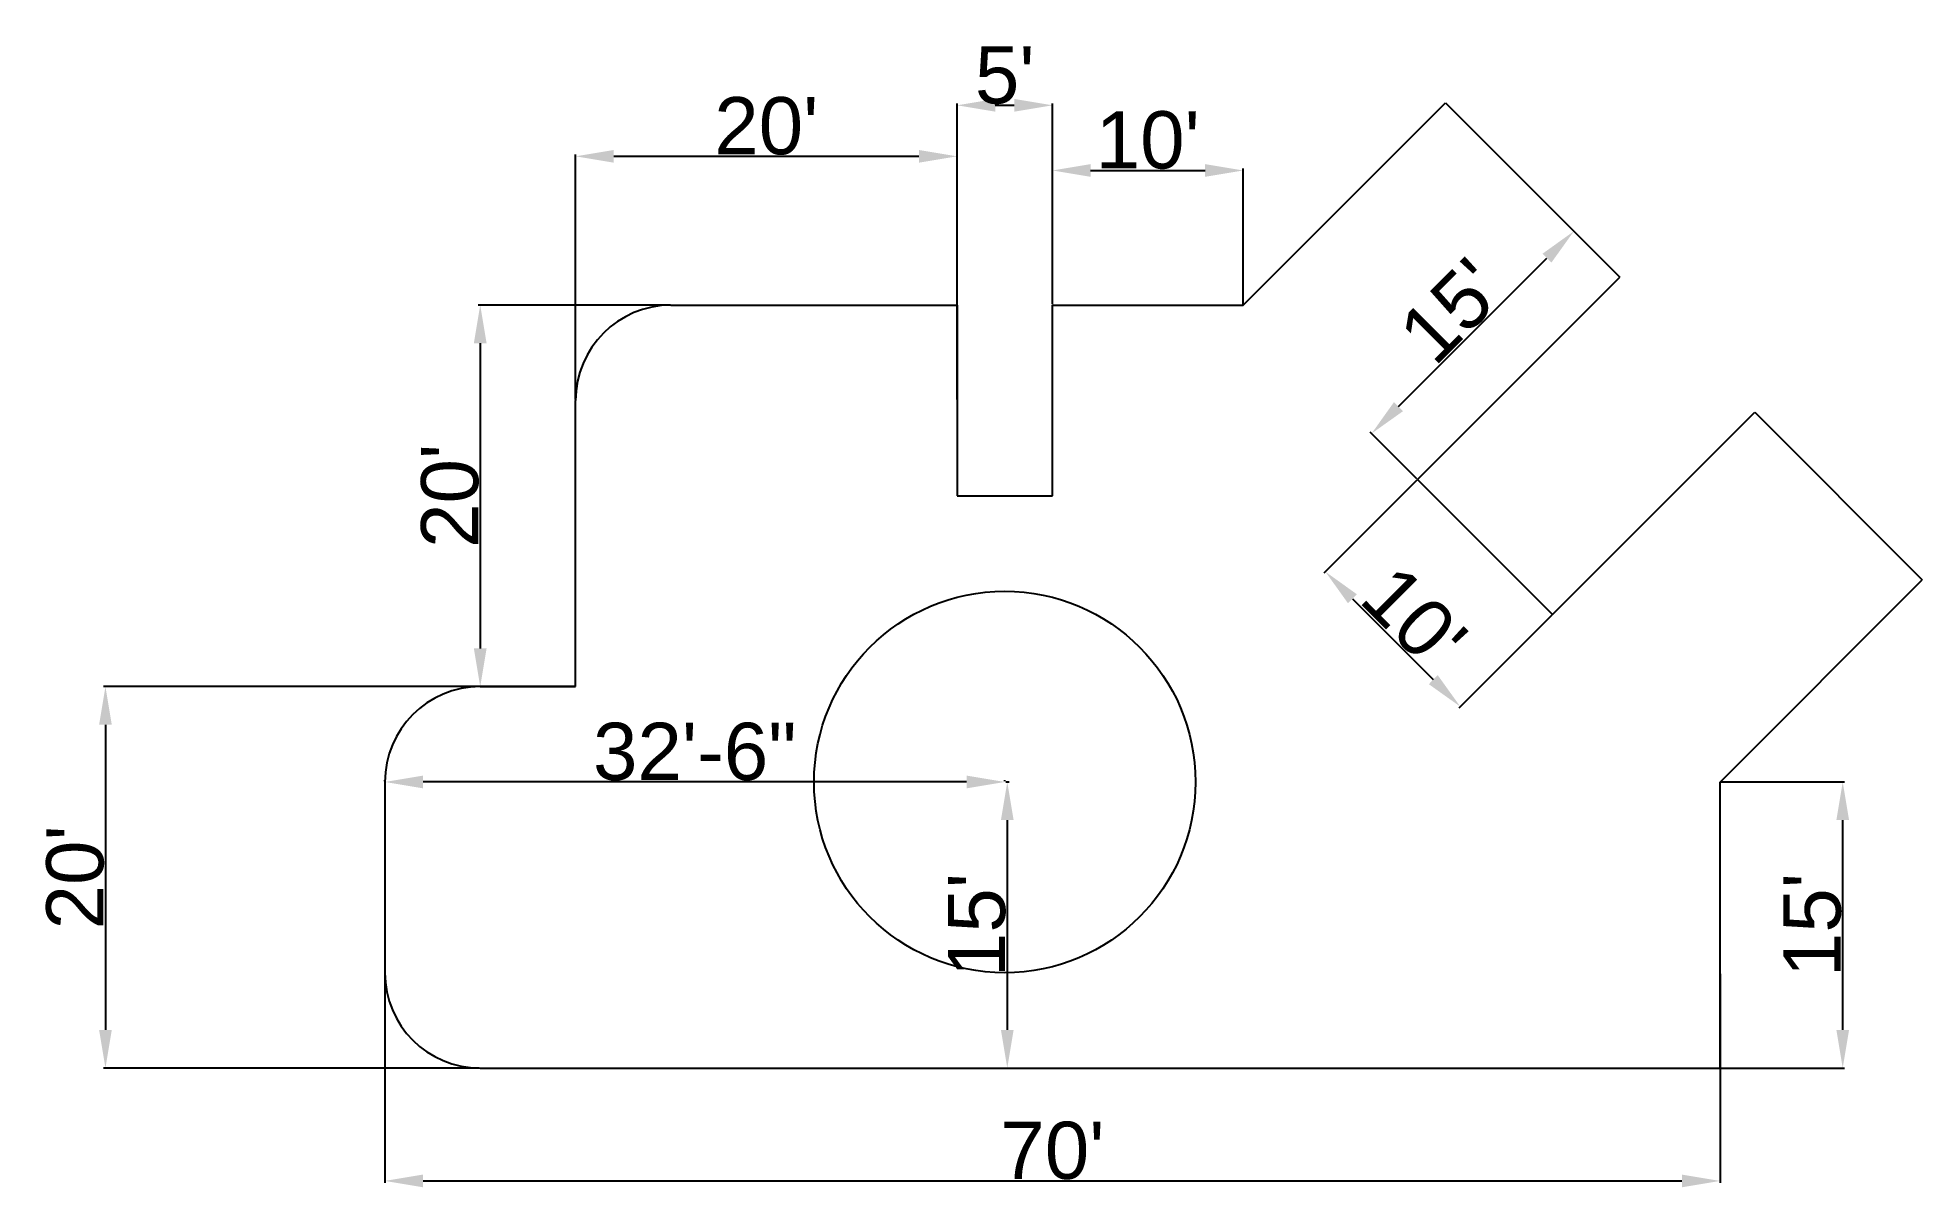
# Model space of a CAD drawing. Header units: feet. Extents: x 1775 to 2960, y 1429 to 2152.
import ezdxf

# ---------------------------------------------------------------- set-up
doc = ezdxf.new("R2010")
doc.units = ezdxf.units.FT
doc.styles.get("Standard").update_dxf_attribs({"font": 'arial.ttf'})
doc.dimstyles.new('ISO-25', dxfattribs={"dimtxt": 36, "dimasz": 24, "dimexe": 1.25, "dimexo": 0.625, "dimtad": 1, "dimlunit": 4, "dimtxsty": 'Standard', "dimcen": 2.5, "dimclrt": 4, "dimadec": 0, "dimazin": 0, "dimtfac": 1, "dimtmove": 0, "dimatfit": 3, "dimfxl": 1, "dimarcsym": 0})

# ---------------------------------------------------------------- blocks, each defined once
blk = doc.blocks.new('*D2')
at = {"color": 0, "lineweight": -2, "transparency": 16777216}
for p, q in [((2052.6, 1744.2), (1816.2, 1744.2)), ((1817.4, 1720.2), (1817.4, 1528.2)), ((2052.6, 1504.2), (1816.2, 1504.2))]:
    blk.add_line(p, q, dxfattribs=at)
at = {"color": 0, "transparency": 16777216}
for points in [[(1813.4, 1720.2), (1821.4, 1720.2), (1817.4, 1744.2)], [(1813.4, 1528.2), (1821.4, 1528.2), (1817.4, 1504.2)]]:
    blk.add_solid(points, dxfattribs=at)
at = {"layer": 'Defpoints', "color": 0, "transparency": 16777216}
for p in [(2053.2, 1744.2), (1817.4, 1504.2), (2053.2, 1504.2)]:
    blk.add_point(p, dxfattribs=at)
at = {"color": 4, "transparency": 16777216, "insert": (1798.4, 1624.2), "char_height": 36, "attachment_point": 5, "rotation": 90}
blk.add_mtext("20'", dxfattribs=at)
blk = doc.blocks.new('*D3')
at = {"color": 0, "lineweight": -2, "transparency": 16777216}
for p, q in [((2172.6, 1984.2), (2052, 1984.2)), ((2053.2, 1960.2), (2053.2, 1768.2)), ((2112.6, 1744.2), (2052, 1744.2))]:
    blk.add_line(p, q, dxfattribs=at)
at = {"color": 0, "transparency": 16777216}
for points in [[(2049.2, 1960.2), (2057.2, 1960.2), (2053.2, 1984.2)], [(2049.2, 1768.2), (2057.2, 1768.2), (2053.2, 1744.2)]]:
    blk.add_solid(points, dxfattribs=at)
at = {"layer": 'Defpoints', "color": 0, "transparency": 16777216}
for p in [(2173.2, 1984.2), (2053.2, 1744.2), (2113.2, 1744.2)]:
    blk.add_point(p, dxfattribs=at)
at = {"color": 4, "transparency": 16777216, "insert": (2034.2, 1864.2), "char_height": 36, "attachment_point": 5, "rotation": 90}
blk.add_mtext("20'", dxfattribs=at)
blk = doc.blocks.new('*D4')
at = {"color": 0, "lineweight": -2, "transparency": 16777216}
for p, q in [((2113.2, 1924.8), (2113.2, 2079)), ((2137.2, 2077.8), (2329.2, 2077.8)), ((2353.2, 1924.8), (2353.2, 2079))]:
    blk.add_line(p, q, dxfattribs=at)
at = {"color": 0, "transparency": 16777216}
for points in [[(2137.2, 2081.8), (2137.2, 2073.8), (2113.2, 2077.8)], [(2329.2, 2081.8), (2329.2, 2073.8), (2353.2, 2077.8)]]:
    blk.add_solid(points, dxfattribs=at)
at = {"layer": 'Defpoints', "color": 0, "transparency": 16777216}
for p in [(2353.2, 2077.8), (2113.2, 1924.2), (2353.2, 1924.2)]:
    blk.add_point(p, dxfattribs=at)
at = {"color": 4, "transparency": 16777216, "insert": (2233.2, 2096.8), "char_height": 36, "attachment_point": 5}
blk.add_mtext("20'", dxfattribs=at)
blk = doc.blocks.new('*D5')
at = {"color": 0, "lineweight": -2, "transparency": 16777216}
for p, q in [((1993.2, 1684.8), (1993.2, 1685.4)), ((2359.2, 1684.2), (2017.2, 1684.2)), ((2383.2, 1684.8), (2383.2, 1685.4))]:
    blk.add_line(p, q, dxfattribs=at)
at = {"color": 0, "transparency": 16777216}
for points in [[(2017.2, 1688.2), (2017.2, 1680.2), (1993.2, 1684.2)], [(2359.2, 1688.2), (2359.2, 1680.2), (2383.2, 1684.2)]]:
    blk.add_solid(points, dxfattribs=at)
at = {"layer": 'Defpoints', "color": 0, "transparency": 16777216}
for p in [(1993.2, 1684.2), (1993.2, 1684.2), (2383.2, 1684.2)]:
    blk.add_point(p, dxfattribs=at)
at = {"color": 4, "transparency": 16777216, "insert": (2188.2, 1703.2), "char_height": 36, "attachment_point": 5}
blk.add_mtext('32\'-6"', dxfattribs=at)
blk = doc.blocks.new('*D6')
at = {"color": 0, "lineweight": -2, "transparency": 16777216}
for p, q in [((1993.2, 1563.5), (1993.2, 1431.9)), ((2833.2, 1563.5), (2833.2, 1431.9)), ((2017.2, 1433.2), (2809.2, 1433.2))]:
    blk.add_line(p, q, dxfattribs=at)
at = {"color": 0, "transparency": 16777216}
for points in [[(2017.2, 1437.2), (2017.2, 1429.2), (1993.2, 1433.2)], [(2809.2, 1437.2), (2809.2, 1429.2), (2833.2, 1433.2)]]:
    blk.add_solid(points, dxfattribs=at)
at = {"layer": 'Defpoints', "color": 0, "transparency": 16777216}
for p in [(1993.2, 1564.2), (2833.2, 1564.2), (2833.2, 1433.2)]:
    blk.add_point(p, dxfattribs=at)
at = {"color": 4, "transparency": 16777216, "insert": (2413.2, 1452.2), "char_height": 36, "attachment_point": 5}
blk.add_mtext("70'", dxfattribs=at)
blk = doc.blocks.new('*D7')
at = {"color": 0, "lineweight": -2, "transparency": 16777216}
for p, q in [((2833.8, 1684.2), (2911.6, 1684.2)), ((2910.4, 1528.2), (2910.4, 1660.2)), ((2833.8, 1504.2), (2911.6, 1504.2))]:
    blk.add_line(p, q, dxfattribs=at)
at = {"color": 0, "transparency": 16777216}
for points in [[(2906.4, 1660.2), (2914.4, 1660.2), (2910.4, 1684.2)], [(2906.4, 1528.2), (2914.4, 1528.2), (2910.4, 1504.2)]]:
    blk.add_solid(points, dxfattribs=at)
at = {"layer": 'Defpoints', "color": 0, "transparency": 16777216}
for p in [(2833.2, 1684.2), (2910.4, 1684.2), (2833.2, 1504.2)]:
    blk.add_point(p, dxfattribs=at)
at = {"color": 4, "transparency": 16777216, "insert": (2891.4, 1594.2), "char_height": 36, "attachment_point": 5, "rotation": 90}
blk.add_mtext("15'", dxfattribs=at)
blk = doc.blocks.new('*D8')
at = {"color": 0, "lineweight": -2, "transparency": 16777216}
for p, q in [((2353.2, 1984.8), (2353.2, 2111.1)), ((2413.2, 1984.8), (2413.2, 2111.1)), ((2377.2, 2109.9), (2389.2, 2109.9))]:
    blk.add_line(p, q, dxfattribs=at)
at = {"color": 0, "transparency": 16777216}
for points in [[(2377.2, 2113.9), (2377.2, 2105.9), (2353.2, 2109.9)], [(2389.2, 2113.9), (2389.2, 2105.9), (2413.2, 2109.9)]]:
    blk.add_solid(points, dxfattribs=at)
at = {"layer": 'Defpoints', "color": 0, "transparency": 16777216}
for p in [(2413.2, 2109.9), (2353.2, 1984.2), (2413.2, 1984.2)]:
    blk.add_point(p, dxfattribs=at)
at = {"color": 4, "transparency": 16777216, "insert": (2383.2, 2128.8), "char_height": 36, "attachment_point": 5}
blk.add_mtext("5'", dxfattribs=at)
blk = doc.blocks.new('*D9')
at = {"color": 0, "lineweight": -2, "transparency": 16777216}
for p, q in [((2413.2, 1984.8), (2413.2, 2070.1)), ((2437.2, 2068.9), (2509.2, 2068.9)), ((2533.2, 1984.8), (2533.2, 2070.1))]:
    blk.add_line(p, q, dxfattribs=at)
at = {"color": 0, "transparency": 16777216}
for points in [[(2437.2, 2072.9), (2437.2, 2064.9), (2413.2, 2068.9)], [(2509.2, 2072.9), (2509.2, 2064.9), (2533.2, 2068.9)]]:
    blk.add_solid(points, dxfattribs=at)
at = {"layer": 'Defpoints', "color": 0, "transparency": 16777216}
for p in [(2533.2, 2068.9), (2413.2, 1984.2), (2533.2, 1984.2)]:
    blk.add_point(p, dxfattribs=at)
at = {"color": 4, "transparency": 16777216, "insert": (2473.2, 2087.9), "char_height": 36, "attachment_point": 5}
blk.add_mtext("10'", dxfattribs=at)
blk = doc.blocks.new('*D10')
at = {"color": 0, "lineweight": -2, "transparency": 16777216}
for p, q in [((2383.8, 1684.2), (2386, 1684.2)), ((2384.8, 1660.2), (2384.8, 1528.2)), ((2383.8, 1504.2), (2386, 1504.2))]:
    blk.add_line(p, q, dxfattribs=at)
at = {"color": 0, "transparency": 16777216}
for points in [[(2380.8, 1660.2), (2388.8, 1660.2), (2384.8, 1684.2)], [(2380.8, 1528.2), (2388.8, 1528.2), (2384.8, 1504.2)]]:
    blk.add_solid(points, dxfattribs=at)
at = {"layer": 'Defpoints', "color": 0, "transparency": 16777216}
for p in [(2383.2, 1684.2), (2383.2, 1504.2), (2384.8, 1504.2)]:
    blk.add_point(p, dxfattribs=at)
at = {"color": 4, "transparency": 16777216, "insert": (2365.7, 1594.2), "char_height": 36, "attachment_point": 5, "rotation": 90}
blk.add_mtext("15'", dxfattribs=at)
blk = doc.blocks.new('*D12')
at = {"color": 0, "lineweight": -2, "transparency": 16777216}
for p, q in [((2642.5, 1874), (2584, 1815.6)), ((2601.9, 1799.5), (2652.8, 1748.6)), ((2727.3, 1789.2), (2668.9, 1730.7))]:
    blk.add_line(p, q, dxfattribs=at)
at = {"color": 0, "transparency": 16777216}
for points in [[(2604.7, 1802.3), (2599.1, 1796.7), (2584.9, 1816.5)], [(2655.6, 1751.4), (2650, 1745.7), (2669.8, 1731.6)]]:
    blk.add_solid(points, dxfattribs=at)
at = {"layer": 'Defpoints', "color": 0, "transparency": 16777216}
for p in [(2642.9, 1874.4), (2727.8, 1789.6), (2669.8, 1731.6)]:
    blk.add_point(p, dxfattribs=at)
at = {"color": 4, "transparency": 16777216, "insert": (2640.8, 1787.5), "char_height": 36, "attachment_point": 5, "rotation": 315}
blk.add_mtext("10'", dxfattribs=at)
blk = doc.blocks.new('*D13')
at = {"color": 0, "lineweight": -2, "transparency": 16777216}
for p, q in [((2769.8, 2002.2), (2740.4, 2031.5)), ((2630.9, 1920.4), (2724.3, 2013.7)), ((2642.5, 1874.9), (2613.1, 1904.3))]:
    blk.add_line(p, q, dxfattribs=at)
at = {"color": 0, "transparency": 16777216}
for points in [[(2721.5, 2016.5), (2727.1, 2010.9), (2741.3, 2030.7)], [(2628.1, 1923.2), (2633.8, 1917.5), (2614, 1903.4)]]:
    blk.add_solid(points, dxfattribs=at)
at = {"layer": 'Defpoints', "color": 0, "transparency": 16777216}
for p in [(2741.3, 2030.7), (2770.2, 2001.7), (2642.9, 1874.4)]:
    blk.add_point(p, dxfattribs=at)
at = {"color": 4, "transparency": 16777216, "insert": (2664.2, 1980.5), "char_height": 36, "attachment_point": 5, "rotation": 45}
blk.add_mtext("15'", dxfattribs=at)

msp = doc.modelspace()

# ---------------------------------------------------------------- linework, layer by layer
for p, q in [((2533.2, 1984.16), (2660.479, 2111.439)), ((2660.479, 2111.439), (2770.194, 2001.725)), ((2642.915, 1874.446), (2770.194, 2001.725)), ((2173.2, 1984.16), (2353.2, 1984.16)), ((2353.2, 1984.16), (2353.2, 1864.16)), ((2413.2, 1864.16), (2413.2, 1984.16)), ((2413.2, 1984.16), (2533.2, 1984.16)), ((2113.2, 1744.16), (2113.2, 1924.16)), ((2727.768, 1789.593), (2855.047, 1916.872)), ((2855.047, 1916.872), (2960.479, 1811.439)), ((2642.915, 1874.446), (2727.768, 1789.593)), ((2353.2, 1864.16), (2413.2, 1864.16)), ((2833.2, 1684.16), (2960.479, 1811.439)), ((2053.2, 1744.16), (2113.2, 1744.16)), ((1993.2, 1684.16), (1993.2, 1564.16)), ((2833.2, 1504.16), (2833.2, 1684.16)), ((2053.2, 1504.16), (2833.2, 1504.16))]:
    msp.add_line(p, q)
msp.add_circle((2383.2, 1684.16), 120)
for centre, start, end in [((2173.2, 1924.16), 90, 180), ((2053.2, 1684.16), 90, 180), ((2053.2, 1564.16), 180, 270)]:
    msp.add_arc(centre, 60, start, end)

# ---------------------------------------------------------------- dimensions: what is measured, and where the dimension line sits
for base, p1, p2, picture, middle in [((2413.2, 2109.874), (2353.2, 1984.16), (2413.2, 1984.16), '*D8', (2383.2, 2128.806)), ((2353.2, 2077.781), (2113.2, 1924.16), (2353.2, 1924.16), '*D4', (2233.2, 2096.787)), ((2533.2, 2068.858), (2413.2, 1984.16), (2533.2, 1984.16), '*D9', (2473.2, 2087.863)), ((1993.2, 1684.16), (2383.2, 1684.16), (1993.2, 1684.16), '*D5', (2188.2, 1703.178)), ((2833.2, 1433.178), (1993.2, 1564.16), (2833.2, 1564.16), '*D6', (2413.2, 1452.184))]:
    dim = msp.add_linear_dim(base=base, p1=p1, p2=p2, dimstyle='ISO-25')
    dim.commit()
    dim.dimension.update_dxf_attribs({"geometry": picture, "text_midpoint": middle})
for base, p1, p2, angle, picture, middle in [((2741.257, 2030.662), (2642.915, 1874.446), (2770.194, 2001.725), 45, '*D13', (2664.179, 1980.461)), ((2053.2, 1744.16), (2173.2, 1984.16), (2113.2, 1744.16), 90, '*D3', (2034.195, 1864.16)), ((2669.782, 1731.607), (2642.915, 1874.446), (2727.768, 1789.593), 135, '*D12', (2640.795, 1787.473)), ((1817.407, 1504.16), (2053.2, 1744.16), (2053.2, 1504.16), 90, '*D2', (1798.401, 1624.16)), ((2384.756, 1504.16), (2383.2, 1684.16), (2383.2, 1504.16), 90, '*D10', (2365.75, 1594.16)), ((2910.369, 1684.16), (2833.2, 1504.16), (2833.2, 1684.16), 90, '*D7', (2891.364, 1594.16))]:
    dim = msp.add_linear_dim(base=base, p1=p1, p2=p2, angle=angle, dimstyle='ISO-25')
    dim.commit()
    dim.dimension.update_dxf_attribs({"geometry": picture, "text_midpoint": middle})

doc.saveas('drawing.dxf')
